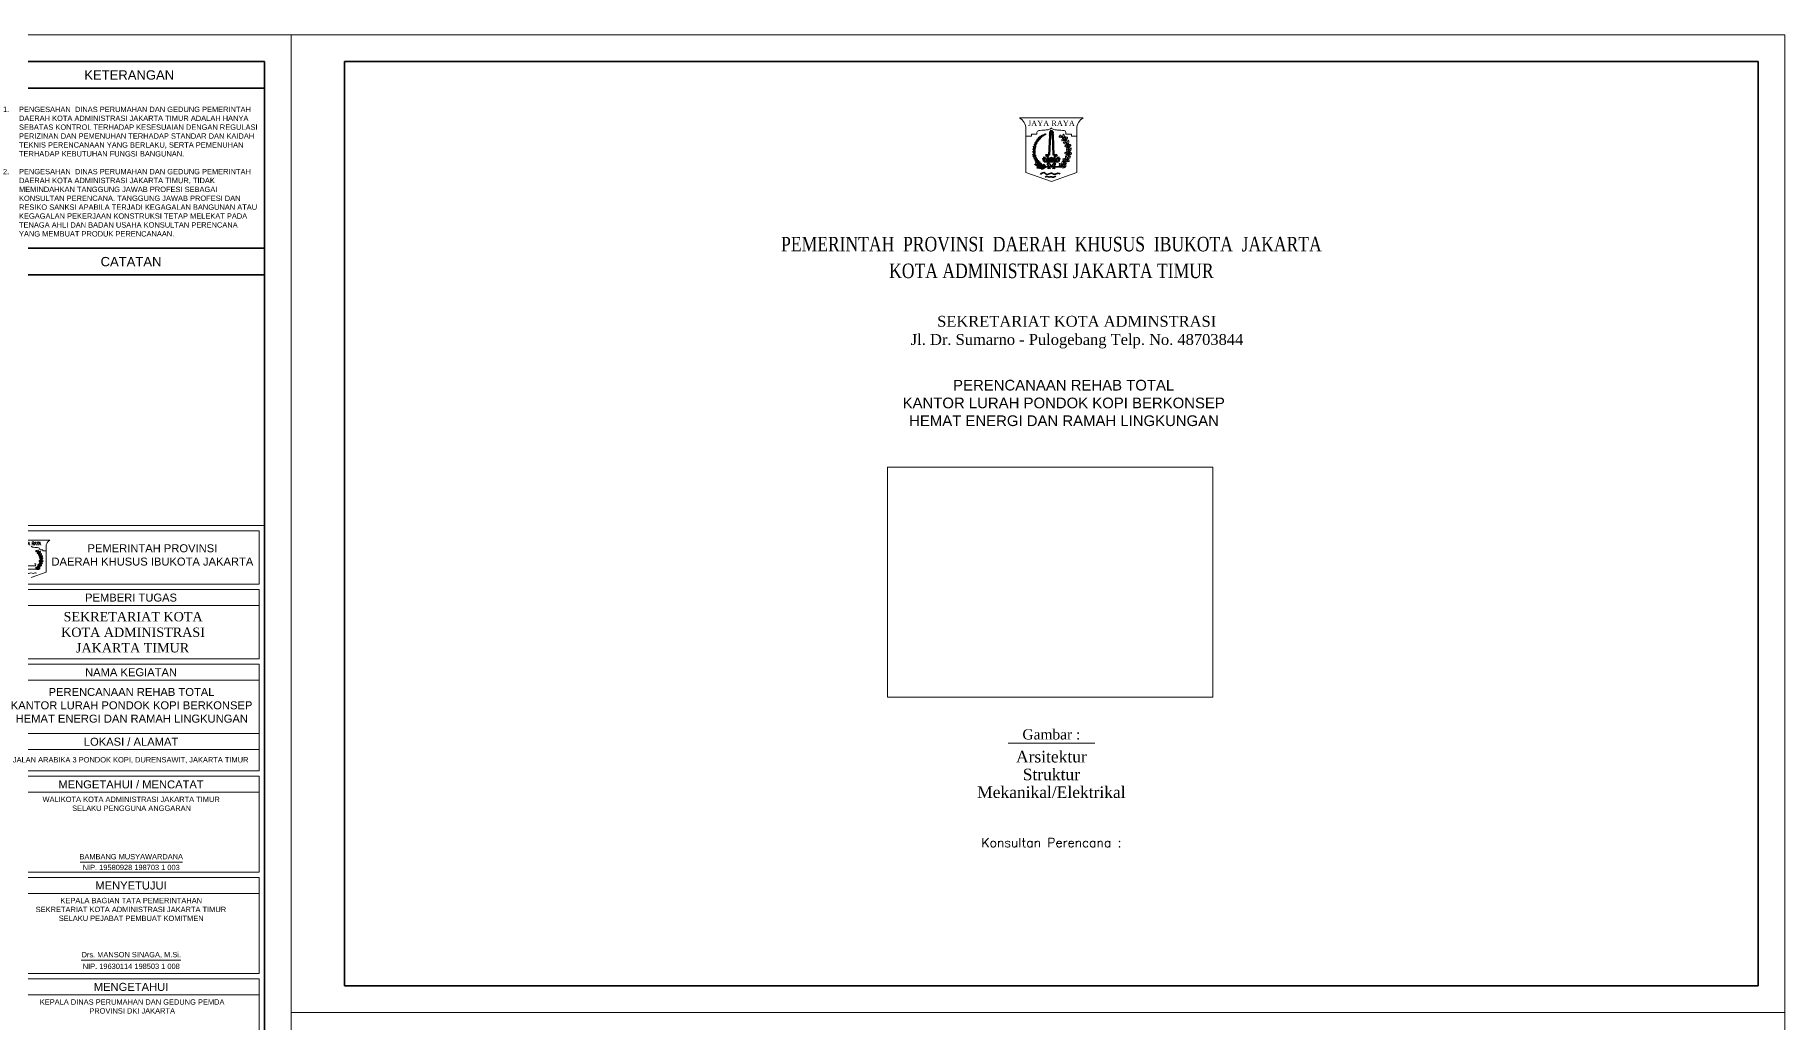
# Model space of a CAD drawing. Header units: millimetres. Extents: x -11 to 1625, y -267 to 180.
# Drawn here: x 1526.8 to 1625.2, y 117.5 to 173 of the extents above; entities that cross this region are included whole.
import ezdxf
from ezdxf.enums import TextEntityAlignment as Align

# ---------------------------------------------------------------- set-up
doc = ezdxf.new("R2010")
doc.units = ezdxf.units.MM
for name, color, linetype, lineweight in [('ars', 11, 'Continuous', 5), ('GRS KOP', 1, 'Continuous', 35), ('grs-kop', 1, 'Continuous', 35), ('kop', 7, 'Continuous', 20), ('logo', 7, 'Continuous', 50), ('ME', 7, 'Continuous', 15), ('tem', 5, 'Continuous', 20), ('u', 6, 'Continuous', 20)]:
    doc.layers.add(name, color=color, linetype=linetype, lineweight=lineweight)
doc.styles.add('BARU', font='complex.shx')
doc.styles.add('COM', font='complex.shx')
doc.styles.add('R', font='romantic.ttf')
doc.styles.get("Standard").update_dxf_attribs({"font": 'ARIALUNI.TTF'})
doc.styles.add('times', font='times.ttf')
picture_1 = doc.add_image_def('image7.jpg', size_in_pixel=(1191, 842))

# ---------------------------------------------------------------- blocks, each defined once
blk = doc.blocks.new('kop')
at = {"layer": 'ars'}
for p, q in [((74.521, 35.599), (74.496, 35.614)), ((74.534, 35.595), (74.538, 35.581)), ((74.578, 35.526), (74.553, 35.541)), ((74.578, 35.526), (74.581, 35.555)), ((74.6, 35.468), (74.612, 35.457)), ((74.614, 35.467), (74.614, 35.452)), ((74.472, 34.989), (74.502, 34.992)), ((74.537, 35.048), (74.537, 35.078)), ((74.552, 35.066), (74.578, 35.081)), ((74.621, 35.202), (74.607, 35.228)), ((74.634, 35.366), (74.615, 35.388)), ((74.621, 35.202), (74.64, 35.225)), ((74.631, 35.289), (74.635, 35.273)), ((74.634, 35.366), (74.643, 35.394)), ((74.642, 35.304), (74.637, 35.29))]:
    blk.add_line(p, q, dxfattribs=at)
for centre, radius, start, end in [((74.232, 35.315), 0.405, 302.36749, 44.48513), ((74.485, 35.674), 0.0613, 235.51536, 280.6207), ((74.445, 35.613), 0.0507, 1.42482, 71.62404), ((74.541, 35.601), 0.0613, 235.51536, 280.6207), ((74.589, 35.652), 0.0795, 151.18188, 225.99565), ((74.502, 35.54), 0.0507, 1.42482, 71.62404), ((74.526, 35.44), 0.0795, 20.9123, 95.72607), ((74.592, 35.547), 0.0795, 200.9123, 275.72607), ((74.464, 35.633), 0.0795, 331.18188, 45.99565), ((74.611, 35.596), 0.0507, 162.59462, 232.79384), ((74.538, 35.6), 0.0613, 313.59796, 358.7033), ((74.566, 35.403), 0.0507, 343.13827, 53.33749), ((74.684, 35.504), 0.0795, 133.19986, 208.01363), ((74.559, 35.525), 0.0795, 313.19986, 28.01363), ((74.682, 35.427), 0.0507, 150.06789, 220.26711), ((74.611, 35.447), 0.0613, 301.07123, 346.17657), ((74.567, 35.052), 0.0795, 137.1076, 211.92137), ((74.441, 35.064), 0.0795, 317.1076, 31.92137), ((74.547, 34.969), 0.0507, 83.44322, 153.64244), ((74.537, 35.042), 0.0613, 234.44656, 279.55191), ((74.569, 34.993), 0.0612, 69.89618, 144.70994), ((74.541, 35.085), 0.0612, 249.89618, 324.70994), ((74.582, 35.119), 0.0613, 176.98724, 222.09259), ((74.509, 35.12), 0.0507, 302.89671, 13.09593), ((74.644, 35.186), 0.0795, 153.08913, 227.9029), ((74.627, 35.286), 0.0613, 205.62009, 250.72544), ((74.52, 35.163), 0.0795, 333.08913, 47.9029), ((74.623, 35.449), 0.0613, 217.22881, 262.33415), ((74.629, 35.078), 0.0507, 106.58179, 176.78101), ((74.591, 35.141), 0.0613, 257.58513, 302.69047), ((74.663, 35.361), 0.0795, 171.16409, 245.97786), ((74.552, 35.301), 0.0795, 351.16409, 65.97786), ((74.562, 35.252), 0.0507, 331.52956, 41.72878), ((74.602, 35.228), 0.0795, 271.02002, 345.83379), ((74.68, 35.129), 0.0795, 91.02002, 165.83379), ((74.688, 35.241), 0.0507, 128.27812, 198.47734), ((74.63, 35.285), 0.0613, 279.28146, 324.3868), ((74.721, 35.315), 0.0795, 113.30268, 188.11645), ((74.611, 35.377), 0.0795, 293.30268, 8.11645)]:
    blk.add_arc(centre, radius, start, end, dxfattribs=at)
at = {"layer": 'ars', "color": 11}
for centre, radius, start, end in [((74.491, 34.995), 0.0613, 158.86957, 203.97492), ((74.422, 35.02), 0.0507, 284.77904, 354.97826), ((74.44, 34.986), 0.016, 270, 302.36749)]:
    blk.add_arc(centre, radius, start, end, dxfattribs=at)
at = {"layer": 'ars'}
for points, start_tangent, end_tangent in [([(74.461, 35.651), (74.466, 35.634), (74.45, 35.624), (74.429, 35.623), (74.426, 35.64), (74.439, 35.661), (74.444, 35.672), (74.461, 35.663), (74.461, 35.651)], (0.714442, -0.699695), (0.714442, -0.699695)), ([(74.518, 35.578), (74.523, 35.561), (74.507, 35.551), (74.486, 35.55), (74.483, 35.567), (74.496, 35.588), (74.501, 35.599), (74.518, 35.589), (74.518, 35.578)], (0.714442, -0.699695), (0.714442, -0.699695)), ([(74.594, 35.435), (74.593, 35.416), (74.574, 35.412), (74.555, 35.418), (74.556, 35.435), (74.576, 35.451), (74.584, 35.459), (74.597, 35.445), (74.594, 35.435)], (0.458819, -0.88853), (0.458819, -0.88853)), ([(74.571, 35.605), (74.582, 35.591), (74.6, 35.598), (74.612, 35.615), (74.601, 35.627), (74.576, 35.629), (74.564, 35.631), (74.562, 35.612), (74.571, 35.605)], (0.149901, -0.988701), (0.149901, -0.988701)), ([(74.644, 35.445), (74.652, 35.429), (74.671, 35.432), (74.687, 35.445), (74.678, 35.46), (74.654, 35.467), (74.643, 35.472), (74.637, 35.453), (74.644, 35.445)], (-0.068112, -0.997678), (-0.068112, -0.997678)), ([(74.463, 35.013), (74.447, 35.004), (74.433, 35.018), (74.428, 35.037), (74.443, 35.045), (74.467, 35.037), (74.479, 35.034), (74.474, 35.016), (74.463, 35.013)], (-0.515761, -0.856733), (-0.515761, -0.856733)), ([(74.551, 35.127), (74.539, 35.113), (74.521, 35.122), (74.51, 35.139), (74.522, 35.151), (74.547, 35.151), (74.559, 35.152), (74.56, 35.133), (74.551, 35.127)], (-0.223771, -0.974642), (-0.223771, -0.974642)), ([(74.549, 35.011), (74.537, 34.997), (74.548, 34.981), (74.566, 34.972), (74.576, 34.985), (74.573, 35.01), (74.573, 35.022), (74.554, 35.021), (74.549, 35.011)], (-0.942817, -0.33331), (-0.942817, -0.33331)), ([(74.596, 35.277), (74.591, 35.26), (74.572, 35.259), (74.554, 35.269), (74.559, 35.285), (74.581, 35.297), (74.591, 35.303), (74.601, 35.287), (74.596, 35.277)], (0.270637, -0.962681), (0.270637, -0.962681)), ([(74.614, 35.117), (74.608, 35.1), (74.624, 35.089), (74.645, 35.088), (74.649, 35.104), (74.636, 35.126), (74.631, 35.137), (74.614, 35.128), (74.614, 35.117)], (-0.735998, -0.676983), (-0.735998, -0.676983)), ([(74.66, 35.272), (74.661, 35.253), (74.68, 35.25), (74.699, 35.256), (74.697, 35.273), (74.677, 35.288), (74.669, 35.297), (74.656, 35.282), (74.66, 35.272)], (-0.433585, -0.901113), (-0.433585, -0.901113))]:
    blk.add_spline(points, degree=3, dxfattribs=dict(at, start_tangent=start_tangent, end_tangent=end_tangent))
for points in [[(74.445, 34.97), (74.47, 34.975), (74.522, 34.973), (74.56, 34.955)], [(74.445, 34.97), (74.468, 34.959), (74.518, 34.947), (74.56, 34.955)]]:
    blk.add_spline(points, degree=3, dxfattribs=at)
at = {"layer": 'GRS KOP'}
for p, q in [((83, 1), (83, 54)), ((73, 53), (83, 53)), ((73, 47), (83, 47)), ((73, 46), (83, 46))]:
    blk.add_line(p, q, dxfattribs=at)
blk.add_lwpolyline([(1, 54), (83, 54), (83, 1), (1, 1)], close=True, dxfattribs=at)
at = {"layer": 'kop', "color": 7}
for p, q in [((84, 55), (0, 55)), ((84, 55), (84, 0)), ((84, 55), (84, 0)), ((74.095, 35.09), (74.415, 35.09)), ((74.386, 35.17), (74.435, 35.17)), ((74.415, 35.09), (74.435, 35.17))]:
    blk.add_line(p, q, dxfattribs=at)
at = {"layer": 'kop'}
for p, q in [((83, 36.6), (73, 36.6)), ((82.8, 36.4), (73.2, 36.4)), ((82.8, 34.4), (82.8, 36.4)), ((82.8, 34.4), (73.2, 34.4)), ((82.8, 34.2), (73.2, 34.2)), ((82.8, 31.6), (82.8, 34.2)), ((82.8, 33.6), (73.2, 33.6)), ((82.8, 31.6), (73.2, 31.6)), ((82.8, 31.4), (73.2, 31.4)), ((82.8, 27.4), (82.8, 31.4)), ((82.8, 30.8), (73.2, 30.8)), ((82.8, 28.8), (73.2, 28.8)), ((82.8, 28.2), (73.2, 28.2)), ((82.8, 27.4), (73.2, 27.4)), ((82.8, 27.2), (73.2, 27.2)), ((82.8, 23.6), (82.8, 27.2)), ((82.8, 26.6), (73.2, 26.6)), ((76.089, 23.976), (79.928, 23.976)), ((82.8, 23.6), (73.2, 23.6)), ((82.8, 23.4), (73.2, 23.4)), ((82.8, 19.8), (82.8, 23.4)), ((82.8, 22.8), (73.2, 22.8)), ((82.8, 19.8), (73.2, 19.8)), ((76.127, 20.296), (79.863, 20.296)), ((82.8, 19.6), (73.2, 19.6)), ((82.8, 16), (82.8, 19.6)), ((82.8, 19), (73.2, 19))]:
    blk.add_line(p, q, dxfattribs=at)
at = {"layer": 'kop', "color": 5}
for p, q in [((74.955, 36.05), (73.555, 36.05)), ((74.575, 35.73), (74.575, 35.69)), ((74.695, 35.69), (74.575, 35.69)), ((74.695, 35.69), (74.695, 35.65)), ((74.815, 35.65), (74.695, 35.65)), ((74.815, 35.81), (74.815, 34.85)), ((74.255, 34.65), (74.815, 34.85))]:
    blk.add_line(p, q, dxfattribs=at)
at = {"layer": 'kop', "color": 1}
blk.add_lwpolyline([(74.07, 34.97), (74.44, 34.97)], close=True, dxfattribs=at)
at = {"layer": 'kop', "color": 5}
for centre, radius, start, end in [((74.535, 35.73), 0.04, 0, 90), ((75.091, 35.81), 0.276, 119.48713, 180)]:
    blk.add_arc(centre, radius, start, end, dxfattribs=at)
for points in [[(74.255, 35.83), (74.278, 35.807), (74.31, 35.793), (74.39, 35.782), (74.464, 35.777), (74.535, 35.77)], [(74.015, 34.807), (74.089, 34.844), (74.162, 34.807), (74.249, 34.833), (74.326, 34.809), (74.4, 34.83), (74.45, 34.817)]]:
    blk.add_spline(points, degree=3, dxfattribs=at)
at = {"layer": 'kop'}
for s, height, p in [('KETERANGAN ', 0.35, (78, 53.5)), ('CATATAN', 0.35, (78, 46.5)), ('PEMERINTAH PROVINSI', 0.29998, (78.8, 35.75)), ('DAERAH KHUSUS IBUKOTA JAKARTA', 0.29998, (78.8, 35.25)), ('PEMBERI TUGAS', 0.3, (78, 33.9)), ('NAMA KEGIATAN', 0.3, (78, 31.1)), ('LOKASI / ALAMAT', 0.3, (78, 28.5)), ('JALAN ARABIKA 3 PONDOK KOPI, DURENSAWIT, JAKARTA TIMUR', 0.2, (77.986, 27.8)), ('MENGETAHUI / MENCATAT', 0.3, (78, 26.9)), ('BAMBANG MUSYAWARDANA', 0.19926, (78.007, 24.183)), ('NIP. 19580928 198703 1 003', 0.19926, (78.007, 23.78)), ('MENYETUJUI', 0.3, (78, 23.1)), ('Drs. MANSON SINAGA, M.Si.', 0.19926, (78.009, 20.496)), ('NIP. 19630114 198503 1 008', 0.19926, (78.009, 20.071)), ('MENGETAHUI', 0.3, (78, 19.3))]:
    blk.add_text(s, height=height, dxfattribs=at).set_placement(p, align=Align.MIDDLE)
at = {"layer": 'kop', "color": 5, "style": 'BARU', "width": 0.9}
blk.add_text('JAYA RAYA', height=0.12, dxfattribs=at).set_placement((74.255, 35.93), align=Align.MIDDLE)
at = {"layer": 'kop', "insert": (73.2, 49.875), "char_height": 0.2, "width": 9.6, "attachment_point": 4}
blk.add_mtext('\\pi-0.6,l0.6,t0.6;1.^IPENGESAHAN  DINAS PERUMAHAN DAN GEDUNG PEMERINTAH DAERAH KOTA ADMINISTRASI JAKARTA TIMUR ADALAH HANYA SEBATAS KONTROL TERHADAP KESESUAIAN DENGAN REGULASI PERIZINAN DAN PEMENUHAN TERHADAP STANDAR DAN KAIDAH TEKNIS PERENCANAAN YANG BERLAKU, SERTA PEMENUHAN TERHADAP KEBUTUHAN FUNGSI BANGUNAN.\\P\\P2.^IPENGESAHAN  DINAS PERUMAHAN DAN GEDUNG PEMERINTAH DAERAH KOTA ADMINISTRASI JAKARTA TIMUR, TIDAK MEMINDAHKAN TANGGUNG JAWAB PROFESI SEBAGAI KONSULTAN PERENCANA. TANGGUNG JAWAB PROFESI DAN RESIKO SANKSI APABILA TERJADI KEGAGALAN BANGUNAN ATAU KEGAGALAN PEKERJAAN KONSTRUKSI TETAP MELEKAT PADA TENAGA AHLI DAN BADAN USAHA KONSULTAN PERENCANA YANG MEMBUAT PRODUK PERENCANAAN.', dxfattribs=at)
at = {"layer": 'kop', "attachment_point": 1, "style": 'BARU'}
for s, width, insert, char_height in [('\\pi1.4375;{\\fRomantic|b0|i0|c2|p2;SEKRETARIAT KOTA\\P\\pi1.3461;KOTA ADMINISTRASI\\P\\pi1.9027;JAKARTA TIMUR}', 7.94943, (74.033, 33.359), 0.35), ('\\pi0.65609;{\\fArial|b0|i0|c0|p34;WALIKOTA KOTA ADMINISTRASI JAKARTA TIMUR\\P\\pi1.7645;SELAKU PENGGUNA ANGGARAN}', 7.94943, (74.027, 26.434), 0.2), ('\\pi1.5072;{\\fArial|b0|i0|c0|p34;KEPALA BAGIAN TATA PEMERINTAHAN\\P\\pi0.57794;SEKRETARIAT KOTA ADMINISTRASI JAKARTA TIMUR\\P\\pi1.4412;SELAKU PEJABAT PEMBUAT KOMITMEN}', 8.28085, (73.847, 22.638), 0.2), ('\\pi1.1521;{\\fArial|b0|i0|c0|p34;KEPALA DINAS PERUMAHAN DAN GEDUNG PEMDA\\P\\pi3.0079;PROVINSI DKI JAKARTA}', 9.20836, (73.427, 18.833), 0.2)]:
    blk.add_mtext_dynamic_manual_height_columns(s, width=width, gutter_width=1.5, heights=[0], dxfattribs=dict(at, insert=insert, char_height=char_height))
at = {"layer": 'kop', "insert": (73.464, 30.51), "char_height": 0.3, "attachment_point": 1}
blk.add_mtext_dynamic_manual_height_columns('\\pi1.446;PERENCANAAN REHAB TOTAL \\P\\pi0.026798;KANTOR LURAH PONDOK KOPI BERKONSEP \\P\\pi0.21087;HEMAT ENERGI DAN RAMAH LINGKUNGAN', width=9.06362, gutter_width=1.5, heights=[0], dxfattribs=at)
at = {"layer": 'kop', "style": 'BARU', "flags": 4}
for p, height in [((73.8, 5.4), 0.35), ((80.303, 5.382), 0.25), ((73.8, 4.9), 0.35), ((80.303, 4.882), 0.25), ((73.8, 4.4), 0.35), ((80.303, 4.382), 0.25)]:
    blk.add_attdef('-', p, '', height=height, dxfattribs=at)
at = {"layer": 'kop', "flags": 4}
for tag, p in [('AR-00', (78.057, 2.648)), ('00', (81.238, 2.647))]:
    blk.add_attdef(tag, text='', height=0.35, dxfattribs=at).set_placement(p, align=Align.MIDDLE)

msp = doc.modelspace()

# ---------------------------------------------------------------- linework, layer by layer
at = {"layer": 'ars', "color": 11}
for p, q in [((1584.6440775, 167.1840347), (1584.5793054, 167.2226974)), ((1584.6761195, 167.1743112), (1584.6872321, 167.137309)), ((1584.7894251, 166.997511), (1584.724653, 167.0361737)), ((1584.7894251, 166.997511), (1584.7959316, 167.0726635)), ((1584.845584, 166.8497824), (1584.8755251, 166.8202606)), ((1584.8808298, 166.846715), (1584.8799763, 166.8080896)), ((1584.9325069, 166.5889992), (1584.883137, 166.646033)), ((1584.9238481, 166.3919542), (1584.9351949, 166.3514665)), ((1584.9325069, 166.5889992), (1584.9551587, 166.6609515)), ((1584.9526966, 166.4302382), (1584.9387485, 166.394209)), ((1584.5195823, 165.625129), (1584.5946164, 165.6328835)), ((1584.685321, 165.7776867), (1584.6844801, 165.8531157)), ((1584.7233006, 165.8238055), (1584.7892514, 165.8604214)), ((1584.8996893, 166.1699136), (1584.862806, 166.2357153)), ((1584.8996893, 166.1699136), (1584.9474315, 166.2283167))]:
    msp.add_line(p, q, dxfattribs=at)
for centre, radius, start, end in [((1584.022731, 166.4585954), 1.0352709, 114.085604242, 237.632514007), ((1583.4054063, 167.2167733), 0.1122368, 126.6239457, 191.085282193), ((1583.2283075, 167.2852713), 0.1122368, 306.6239457, 11.085282193), ((1583.4506858, 167.2686416), 0.0897895, 123.960955418, 188.422291911), ((1583.3117058, 167.3299633), 0.0897895, 303.960955418, 8.422291911), ((1583.4272139, 167.1939141), 0.0897895, 72.241353553, 136.702690047), ((1583.5127922, 167.3059595), 0.0897895, 117.740605592, 182.201942085), ((1583.3812748, 167.3819791), 0.0897895, 297.740605592, 2.201942085), ((1583.4813615, 167.2342152), 0.0897895, 66.021003727, 130.482340221), ((1583.4595596, 167.3845498), 0.0897895, 246.021003727, 310.482340221), ((1583.5607955, 167.3430074), 0.0718316, 113.400686667, 177.86202316), ((1583.4604854, 167.4116106), 0.0718316, 293.400686667, 357.86202316), ((1583.5313798, 167.2876794), 0.0718316, 61.681084802, 126.142421296), ((1583.5230893, 167.408922), 0.0718316, 241.681084802, 306.142421296), ((1583.5215741, 167.4456096), 0.0718316, 293.400686667, 357.86202316), ((1583.6218842, 167.3770064), 0.0718316, 113.400686667, 177.86202316), ((1583.5924685, 167.3216784), 0.0718316, 61.681084802, 126.142421296), ((1583.5841781, 167.442921), 0.0718316, 241.681084802, 306.142421296), ((1583.6593617, 167.3629412), 0.0718316, 80.936849541, 145.398186035), ((1583.611551, 167.474667), 0.0718316, 260.936849541, 325.398186035), ((1584.4497702, 167.2194755), 0.1295752, 1.424824002, 71.624042141), ((1584.8172123, 167.3203949), 0.2030952, 151.181879908, 225.995647049), ((1584.4981768, 167.2722093), 0.2030952, 331.181879908, 45.995647049), ((1582.8428682, 166.3007066), 0.1558845, 2.292602346, 66.75393884), ((1583.0601525, 166.4501719), 0.1558845, 182.292602346, 246.75393884), ((1583.072726, 166.5791733), 0.1558845, 172.399490049, 236.860826543), ((1582.832993, 166.4692623), 0.1558845, 352.399490049, 56.860826543), ((1583.0985212, 166.7122732), 0.1558845, 164.619036116, 229.08037261), ((1582.8461157, 166.6358285), 0.1558845, 344.619036116, 49.08037261), ((1583.1427653, 166.4626132), 0.1558845, 120.679888184, 185.141224678), ((1582.9079693, 166.5827098), 0.1558845, 300.679888184, 5.141224678), ((1583.115277, 166.818818), 0.1247076, 158.864860204, 223.326196697), ((1583.1491765, 166.3473785), 0.1558845, 130.573000481, 195.034336975), ((1582.93576, 166.7380814), 0.1558845, 292.899434252, 357.360770745), ((1583.1521361, 166.5873043), 0.1558845, 112.899434252, 177.360770745), ((1582.8972381, 166.4253488), 0.1558845, 310.573000481, 15.034336975), ((1582.9082385, 166.7782155), 0.1247076, 338.864860204, 43.326196697), ((1583.1677046, 166.2424615), 0.1558845, 140.94317425, 205.404510744), ((1582.9877941, 166.8524154), 0.1247076, 287.145258339, 351.606594833), ((1583.1479291, 166.7150463), 0.1247076, 107.145258339, 171.606594833), ((1582.9058463, 166.2738075), 0.1558845, 320.94317425, 25.404510744), ((1583.1634997, 166.9130397), 0.1247076, 150.299630304, 214.760966797), ((1582.9527232, 166.9037254), 0.1247076, 330.299630304, 34.760966797), ((1583.0424425, 166.9652491), 0.1247076, 278.580028439, 343.041364932), ((1583.1803324, 166.8055624), 0.1247076, 98.580028439, 163.041364932), ((1583.2138372, 167.002701), 0.1247076, 145.798930762, 210.260267256), ((1583.0029797, 167.0099553), 0.1247076, 325.798930762, 30.260267256), ((1583.0972502, 167.0642489), 0.1247076, 274.079328897, 338.540665391), ((1583.2221842, 166.8942342), 0.1247076, 94.079328897, 158.540665391), ((1583.2756522, 167.0836065), 0.1247076, 139.367906396, 203.82924289), ((1583.0669341, 167.1144326), 0.1247076, 319.367906396, 23.82924289), ((1583.2717976, 166.9748872), 0.1247076, 87.648304532, 152.109641025), ((1583.1666927, 167.1578256), 0.1247076, 267.648304532, 332.109641025), ((1583.3440894, 167.15845), 0.1247076, 133.841635436, 198.302971929), ((1583.13931, 167.2092328), 0.1247076, 313.841635436, 18.302971929), ((1583.3297828, 167.0506073), 0.1247076, 82.122033571, 146.583370065), ((1583.2427838, 167.2428172), 0.1247076, 262.122033571, 326.583370065), ((1583.380438, 167.1221017), 0.1122368, 74.904343835, 139.365680329), ((1583.3244935, 167.3035574), 0.1122368, 254.904343835, 319.365680329), ((1583.3892512, 167.3410013), 0.0897895, 252.241353553, 316.702690047), ((1583.9054818, 166.4585954), 1.0352709, 302.367485993, 44.485129178), ((1584.5504598, 167.3765247), 0.1565084, 235.515356547, 280.620704982), ((1584.6958074, 167.190001), 0.1565084, 235.515356547, 280.620704982), ((1584.6558672, 166.7772899), 0.2030952, 20.912298277, 95.726065417), ((1584.8253207, 167.0518642), 0.2030952, 200.912298277, 275.726065417), ((1584.5951178, 167.0329518), 0.1295752, 1.424824002, 71.624042141), ((1584.8742838, 167.1758656), 0.1295752, 162.594618242, 232.793836381), ((1584.9144687, 166.3834511), 0.1565084, 205.620093584, 250.725442019), ((1584.9040145, 166.8011427), 0.1565084, 217.228805061, 262.334153497), ((1584.6880044, 167.1860064), 0.1565084, 313.597955401, 358.703303836), ((1585.006526, 166.577459), 0.2030952, 171.16409051, 245.977857651), ((1584.7231632, 166.4231507), 0.2030952, 351.16409051, 65.977857651), ((1584.7591326, 166.683618), 0.1295752, 343.138272516, 53.337490655), ((1584.7489012, 166.2974845), 0.1295752, 331.529561039, 41.728779178), ((1585.0601295, 166.9421051), 0.2030952, 133.199859521, 208.013626662), ((1584.7418019, 166.9947654), 0.2030952, 313.199859521, 28.013626662), ((1585.0540297, 166.7447027), 0.1295752, 150.067888034, 220.267106173), ((1585.070327, 166.2693829), 0.1295752, 128.278119384, 198.477337523), ((1585.1537573, 166.4589123), 0.2030952, 113.302680448, 188.116447589), ((1584.8723545, 166.6167664), 0.2030952, 293.302680448, 8.116447589), ((1584.8743842, 166.7950052), 0.1565084, 301.071225192, 346.176573628), ((1582.874801, 166.1414143), 0.1558845, 12.662776115, 77.124112609), ((1583.0616312, 166.3275508), 0.1558845, 192.662776115, 257.124112609), ((1583.0760679, 166.2290704), 0.1558845, 200.215146733, 264.676483227), ((1582.9153228, 166.019993), 0.1558845, 20.215146733, 84.676483227), ((1582.9728155, 165.8962216), 0.1558845, 26.160105793, 90.621442287), ((1583.1110413, 166.1208234), 0.1558845, 206.160105793, 270.621442287), ((1583.0339613, 165.7936037), 0.1558845, 28.507978688, 92.969315182), ((1583.1628699, 166.0236796), 0.1558845, 208.507978688, 272.969315182), ((1583.2024157, 166.1407337), 0.1558845, 140.94317425, 205.404510744), ((1582.9405574, 166.1720797), 0.1558845, 320.94317425, 25.404510744), ((1583.1115577, 165.6913836), 0.1558845, 40.031084611, 104.492421104), ((1583.1919073, 165.9425733), 0.1558845, 220.031084611, 284.492421104), ((1583.2458381, 166.0460822), 0.1558845, 146.902841606, 211.3641781), ((1582.9821405, 166.0500704), 0.1558845, 326.902841606, 31.3641781), ((1583.2001204, 165.5974217), 0.1558845, 49.200624763, 113.661961256), ((1583.2394146, 165.8582057), 0.1558845, 229.200624763, 293.661961256), ((1583.304344, 165.9486558), 0.1558845, 146.695261362, 211.156597855), ((1583.0406626, 165.9535993), 0.1558845, 326.695261362, 31.156597855), ((1583.3668267, 165.8679951), 0.1558845, 144.863524868, 209.324861361), ((1583.103438, 165.8813645), 0.1558845, 324.863524868, 29.324861361), ((1583.2882898, 165.5227317), 0.1558845, 44.422275203, 108.883611697), ((1583.3491711, 165.7793361), 0.1558845, 224.422275203, 288.883611697), ((1583.4383807, 165.7908857), 0.1558845, 144.490266697, 208.951603191), ((1583.1750847, 165.8059707), 0.1558845, 324.490266697, 28.951603191), ((1583.5179075, 165.7333732), 0.1558845, 156.180256718, 220.641593211), ((1583.2570163, 165.6947973), 0.1558845, 336.180256718, 40.641593211), ((1583.4903787, 165.6186892), 0.0408658, 237.632514007, 270), ((1584.5657391, 165.6426773), 0.1565084, 158.869570005, 203.974918441), ((1584.3896801, 165.7043706), 0.1295752, 284.77903746, 354.978255599), ((1584.4378341, 165.6186892), 0.0408658, 270, 302.367485993), ((1584.760495, 165.7876512), 0.2030952, 137.107603045, 211.921370185), ((1584.4393188, 165.818495), 0.2030952, 317.107603045, 31.921370185), ((1584.710721, 165.5753558), 0.1295752, 83.443224238, 153.642442377), ((1584.6856201, 165.7602147), 0.1565084, 234.446561396, 279.551909832), ((1584.7673925, 165.6353251), 0.156227, 69.896176246, 144.709943387), ((1584.6935728, 165.8722883), 0.156227, 249.896176246, 324.709943387), ((1584.8006191, 165.9580281), 0.1565084, 176.98724408, 222.092592516), ((1584.6141044, 165.9619137), 0.1295752, 302.896711536, 13.095929675), ((1584.9583688, 166.1282699), 0.2030952, 153.08913128, 227.902898421), ((1584.6411136, 166.0694929), 0.2030952, 333.08913128, 47.902898421), ((1584.9186222, 165.8531454), 0.1295752, 106.581788982, 176.781007121), ((1584.822899, 166.0132701), 0.1565084, 257.585126141, 302.690474576), ((1584.8498313, 166.2375323), 0.2030952, 271.020022546, 345.833789687), ((1585.0503657, 165.9847647), 0.2030952, 91.020022546, 165.833789687), ((1584.9221892, 166.3827761), 0.1565084, 279.281456543, 324.386804978)]:
    msp.add_arc(centre, radius, start, end, dxfattribs=at)
for points, start_tangent, end_tangent in [([(1584.4912084, 167.3179378), (1584.5041635, 167.2733792), (1584.4618471, 167.2475182), (1584.4094579, 167.2459137), (1584.4000979, 167.2884952), (1584.4343175, 167.3422053), (1584.4473381, 167.3701392), (1584.49048, 167.346414), (1584.4912084, 167.3179378)], (0.7144417313, -0.6996949425), (0.7144417313, -0.6996949425)), ([(1584.636556, 167.1314141), (1584.6495111, 167.0868555), (1584.6071946, 167.0609945), (1584.5548055, 167.05939), (1584.5454455, 167.1019715), (1584.5796651, 167.1556816), (1584.5926857, 167.1836155), (1584.6358276, 167.1598903), (1584.636556, 167.1314141)], (0.7144417313, -0.6996949425), (0.7144417313, -0.6996949425)), ([(1584.8293726, 166.7641058), (1584.8276923, 166.7177325), (1584.7793985, 166.7064552), (1584.7291516, 166.7213698), (1584.7336251, 166.7647378), (1584.7829691, 166.8049984), (1584.804097, 166.8274362), (1584.8376159, 166.7913725), (1584.8293726, 166.7641058)], (0.4588188177, -0.888529849), (0.4588188177, -0.888529849)), ([(1584.8339008, 166.3621917), (1584.8229233, 166.3171051), (1584.7733481, 166.3157765), (1584.7271302, 166.3404971), (1584.740239, 166.3820777), (1584.7966751, 166.4115855), (1584.821886, 166.4293128), (1584.8474622, 166.3872419), (1584.8339008, 166.3621917)], (0.2706374562, -0.9626813426), (0.2706374562, -0.9626813426)), ([(1584.7701772, 167.1998189), (1584.7987508, 167.1632559), (1584.8444727, 167.1824646), (1584.876406, 167.2240274), (1584.8473343, 167.2565178), (1584.7837538, 167.260161), (1584.7534792, 167.2659307), (1584.7475017, 167.2170597), (1584.7701772, 167.1998189)], (0.1499010913, -0.9887009977), (0.1499010913, -0.9887009977)), ([(1584.9575968, 166.790666), (1584.9775598, 166.7487759), (1585.0263597, 166.7576105), (1585.0665475, 166.7912577), (1585.0452149, 166.8292802), (1584.9839382, 166.8466269), (1584.9556356, 166.8588257), (1584.9392005, 166.8124146), (1584.9575968, 166.790666)], (-0.0681116795, -0.997677703), (-0.0681116795, -0.997677703)), ([(1584.9978457, 166.3478583), (1585.0008327, 166.3015509), (1585.0494253, 166.2916396), (1585.0992318, 166.307965), (1585.0935373, 166.3511896), (1585.0430778, 166.390043), (1585.0213257, 166.4118761), (1584.9888369, 166.3748818), (1584.9978457, 166.3478583)], (-0.4335852328, -0.9011125601), (-0.4335852328, -0.9011125601)), ([(1584.495051, 165.6867948), (1584.4546895, 165.6638982), (1584.419754, 165.6990974), (1584.4060925, 165.7496994), (1584.4453607, 165.7686413), (1584.5055222, 165.7477525), (1584.5357082, 165.7415358), (1584.522589, 165.6940807), (1584.495051, 165.6867948)], (-0.5157607906, -0.8567326344), (-0.5157607906, -0.8567326344)), ([(1584.7197165, 165.9779764), (1584.6884763, 165.9436638), (1584.644327, 165.9662539), (1584.6156071, 166.0100988), (1584.6470381, 166.0403128), (1584.7107126, 166.039168), (1584.7413351, 166.0426465), (1584.7436235, 165.9934645), (1584.7197165, 165.9779764)], (-0.2237714714, -0.9746416411), (-0.2237714714, -0.9746416411)), ([(1584.7146519, 165.6821102), (1584.6841203, 165.6471656), (1584.7115913, 165.6058761), (1584.7584215, 165.5823363), (1584.7848596, 165.6170036), (1584.7764709, 165.6801334), (1584.7764393, 165.7109529), (1584.7273167, 165.7076254), (1584.7146519, 165.6821102)], (-0.9428173022, -0.333309968), (-0.9428173022, -0.333309968)), ([(1584.8802871, 165.9528568), (1584.8659432, 165.9087256), (1584.9074293, 165.8815525), (1584.9597425, 165.8783085), (1584.9704311, 165.9205761), (1584.9379099, 165.9753312), (1584.9257702, 166.0036591), (1584.8819067, 165.9812962), (1584.8802871, 165.9528568)], (-0.7359982524, -0.6769834359), (-0.7359982524, -0.6769834359))]:
    msp.add_spline(points, degree=3, dxfattribs=dict(at, start_tangent=start_tangent, end_tangent=end_tangent))
for points in [[(1584.4495649, 165.5778234), (1584.5139483, 165.590164), (1584.6455365, 165.5851059), (1584.7419961, 165.5384107)], [(1584.4495649, 165.5778234), (1584.508384, 165.548878), (1584.636616, 165.5189187), (1584.7419961, 165.5384107)]]:
    msp.add_spline(points, degree=3, dxfattribs=at)
at = {"layer": 'grs-kop'}
for p, q in [((1544.2139396, 171.5001112), (1544.2139396, 119.4998888)), ((1623.7142732, 171.5001112), (1544.2139396, 171.5001112)), ((1623.7142732, 119.4998888), (1623.7142732, 171.5001112)), ((1544.2139396, 119.4998888), (1623.7142732, 119.4998888))]:
    msp.add_line(p, q, dxfattribs=at)
at = {"layer": 'grs-kop', "color": 1}
for p, q in [((1583.887483, 165.5267411), (1583.7495609, 165.7106372)), ((1583.9641064, 165.6188497), (1583.8312892, 165.7719403)), ((1583.887483, 165.5267411), (1583.8491713, 165.4756589)), ((1583.9641064, 165.6188497), (1584.0969236, 165.7719403)), ((1584.0407298, 165.5267411), (1584.1786518, 165.7106372)), ((1584.0407298, 165.5267411), (1584.0790415, 165.4756589))]:
    msp.add_line(p, q, dxfattribs=at)
msp.add_lwpolyline([(1583.4903787, 165.5778234), (1584.4378341, 165.5778234)], close=True, dxfattribs=at)
for points in [[(1583.8491713, 165.5778234), (1583.772548, 165.4756589)], [(1584.0790415, 165.5778234), (1584.1556648, 165.4756589)]]:
    msp.add_lwpolyline(points, dxfattribs=at)
at = {"layer": 'grs-kop', "color": 1, "const_width": 0.0550117}
msp.add_lwpolyline([(1581.5154519, 133.1651178), (1586.4127609, 133.1651178)], dxfattribs=at)
at = {"layer": 'grs-kop', "color": 1}
for centre, start, end in [((1583.7904267, 165.7412866), 36.869897646, 216.869897646), ((1584.137786, 165.7412866), 323.130102354, 143.130102354)]:
    msp.add_arc(centre, 0.0510823, start, end, dxfattribs=at)
for points in [[(1583.3506592, 165.1604826), (1583.5391446, 165.2546615), (1583.7276299, 165.1604826), (1583.9497734, 165.2277532), (1584.1449904, 165.1672096), (1584.3334758, 165.2210261), (1584.4613766, 165.1873908)], [(1583.6188707, 165.0074048), (1583.7206641, 165.0379222), (1583.8346726, 164.9992669), (1583.9629322, 165.0236807), (1584.0789766, 165.0013014), (1584.1604113, 165.0358877), (1584.2235232, 165.0135083)]]:
    msp.add_spline(points, degree=3, dxfattribs=at)
at = {"layer": 'kop'}
for p, q in [((1541.214162, 173), (1541.214162, 118)), ((1625.214162, 173), (1541.214162, 173)), ((1625.214162, 173), (1625.214162, 118)), ((1541.214162, 118), (1625.214162, 118))]:
    msp.add_line(p, q, dxfattribs=at)
at = {"layer": 'kop', "color": 7}
msp.add_line((1625.214162, 173), (1625.214162, 118), dxfattribs=at)
at = {"layer": 'kop'}
msp.add_lwpolyline([(1625.214162, 63), (1541.214162, 63), (1541.214162, 118), (1625.214162, 118)], close=True, dxfattribs=at)
at = {"layer": 'logo'}
for p, q in [((1583.8364008, 167.4167844), (1584.091812, 167.4167844)), ((1583.887483, 167.3657022), (1583.8364008, 166.2418926)), ((1583.9130241, 167.4372173), (1584.0151886, 167.4372173)), ((1584.0407298, 167.3657022), (1584.091812, 166.2418926)), ((1583.5043661, 166.0886459), (1583.6307366, 166.0886459)), ((1583.5043661, 166.0886459), (1583.5554484, 165.8843169)), ((1583.5554484, 165.8843169), (1584.3727644, 165.8843169)), ((1583.6307366, 166.2418926), (1583.8364008, 166.2418926)), ((1583.6307366, 166.2418926), (1583.6307366, 166.2367844)), ((1583.6307366, 166.2367844), (1583.6425365, 166.2367844)), ((1583.6307366, 166.0886459), (1583.6562778, 165.9864814)), ((1583.6562778, 165.9864814), (1584.271935, 165.9864814)), ((1583.8108596, 166.0375636), (1583.9130241, 166.0375636)), ((1584.0151886, 166.0375636), (1584.1173531, 166.0375636)), ((1584.091812, 166.2418926), (1584.2974761, 166.2418926)), ((1584.271935, 165.9864814), (1584.2974761, 166.0886459)), ((1584.2856763, 166.2367844), (1584.2974761, 166.2367844)), ((1584.2974761, 166.2418926), (1584.2974761, 166.2367844)), ((1584.2974761, 166.0886459), (1584.4238467, 166.0886459)), ((1584.3727644, 165.8843169), (1584.4238467, 166.0886459))]:
    msp.add_line(p, q, dxfattribs=at)
for points in [[(1583.9130241, 167.4372173), (1583.9072919, 167.4455867), (1583.9025617, 167.4534495), (1583.8987336, 167.4608815), (1583.8957079, 167.4679588), (1583.8933847, 167.4747574), (1583.8916643, 167.4813531), (1583.8904469, 167.4878222), (1583.8896326, 167.4942404), (1583.8891441, 167.5006709), (1583.8889941, 167.5071255), (1583.8892179, 167.513603), (1583.8898506, 167.5201022), (1583.8909276, 167.526622), (1583.8924839, 167.5331613), (1583.8945549, 167.5397189), (1583.8971757, 167.5462936), (1583.9004244, 167.5529667), (1583.9045506, 167.5601489), (1583.9098465, 167.5683332), (1583.9166047, 167.5780129), (1583.9251173, 167.589681), (1583.9356769, 167.6038305), (1583.9485758, 167.6209546), (1583.9641064, 167.6415463)], [(1584.0151886, 167.4372173), (1584.0209209, 167.4455867), (1584.0256511, 167.4534495), (1584.0294792, 167.4608815), (1584.0325049, 167.4679588), (1584.034828, 167.4747574), (1584.0365484, 167.4813531), (1584.0377659, 167.4878222), (1584.0385802, 167.4942404), (1584.0390687, 167.5006709), (1584.0392187, 167.5071255), (1584.0389949, 167.513603), (1584.0383621, 167.5201022), (1584.0372852, 167.526622), (1584.0357288, 167.5331613), (1584.0336579, 167.5397189), (1584.0310371, 167.5462936), (1584.0277883, 167.5529667), (1584.0236622, 167.5601489), (1584.0183662, 167.5683332), (1584.0116081, 167.5780129), (1584.0030954, 167.589681), (1583.9925358, 167.6038305), (1583.979637, 167.6209546), (1583.9641064, 167.6415463)]]:
    msp.add_lwpolyline(points, dxfattribs=at)
for centre, radius, start, end in [((1583.8177034, 167.3470048), 0.0722412, 15, 75), ((1584.1105094, 167.3470048), 0.0722412, 105, 165), ((1583.5149645, 165.9582788), 0.3063332, 15, 65.389428455), ((1583.9641064, 166.0375636), 0.0510823, 0, 180), ((1584.4132483, 165.9582788), 0.3063332, 114.610571545, 165)]:
    msp.add_arc(centre, radius, start, end, dxfattribs=at)
for points in [[(1583.3708853, 165.6298465), (1583.3281982, 165.6140471), (1583.247567, 165.6330064), (1583.1210866, 165.6804044), (1583.0341314, 165.7594011)], [(1583.4104105, 165.5792886), (1583.3534943, 165.569809), (1583.3044831, 165.5492698), (1583.2206899, 165.5429501), (1583.1400587, 165.5619093)], [(1583.5210808, 165.5650692), (1583.4815557, 165.5413702), (1583.3993434, 165.5318906), (1583.3281982, 165.5318906), (1583.2918351, 165.522411)], [(1583.6318946, 165.5778234), (1583.5795779, 165.5492698), (1583.5495388, 165.5192511), (1583.4436115, 165.4813327), (1583.3977624, 165.4923922)], [(1583.600131, 165.6124672), (1583.5289858, 165.617207), (1583.4942037, 165.6361662), (1583.4420305, 165.6361662)], [(1583.6318946, 165.5778234), (1583.5987923, 165.642782), (1583.5294766, 165.7042977), (1583.5199929, 165.7341295)]]:
    msp.add_spline(points, degree=3, dxfattribs=at)
at = {"layer": 'tem'}
for p, q in [((1585.7519852, 168.3362649), (1582.1762276, 168.3362649)), ((1582.5338034, 167.7232779), (1582.5338034, 165.2713299)), ((1582.5338034, 167.3146199), (1582.8402969, 167.3146199)), ((1582.8402969, 167.4167844), (1582.8402969, 167.3146199)), ((1582.8402969, 167.4167844), (1583.1467904, 167.4167844)), ((1583.1467904, 167.5189489), (1583.1467904, 167.4167844)), ((1584.7814224, 167.5189489), (1584.7814224, 167.4167844)), ((1585.0879159, 167.4167844), (1584.7814224, 167.4167844)), ((1585.0879159, 167.4167844), (1585.0879159, 167.3146199)), ((1585.3944094, 167.3146199), (1585.0879159, 167.3146199)), ((1585.3944094, 167.7232779), (1585.3944094, 165.2713299)), ((1582.5338034, 165.2713299), (1583.9641064, 164.7605074)), ((1583.9641064, 164.7605074), (1585.3944094, 165.2713299))]:
    msp.add_line(p, q, dxfattribs=at)
for centre, radius, start, end in [((1581.829598, 167.7232779), 0.7042053, 0, 60.512874327), ((1586.0986147, 167.7232779), 0.7042053, 119.487125673, 180), ((1583.2489549, 167.5189489), 0.1021645, 90, 180), ((1584.6792579, 167.5189489), 0.1021645, 0, 90)]:
    msp.add_arc(centre, radius, start, end, dxfattribs=at)
for points in [[(1583.9641064, 167.7743602), (1583.904399, 167.7149544), (1583.8244095, 167.6801108), (1583.6203339, 167.6514161), (1583.4306154, 167.6401432), (1583.2489549, 167.6211134)], [(1583.9641064, 167.7743602), (1584.0238138, 167.7149544), (1584.1038033, 167.6801108), (1584.3078789, 167.6514161), (1584.4975974, 167.6401432), (1584.6792579, 167.6211134)]]:
    msp.add_spline(points, degree=3, dxfattribs=at)

# ---------------------------------------------------------------- block references
at = {"layer": 'kop', "xscale": 1.5, "yscale": 1.5, "zscale": 1.5}
msp.add_blockref('kop', (1415.214162, 90.5000005), dxfattribs=at)

# ---------------------------------------------------------------- texts
at = {"color": 5, "style": 'R'}
for s, height, p in [('Gambar :', 0.57467532, (1583.9641064, 133.6651178)), ('Arsitektur', 0.65, (1583.9641064, 132.4151178)), ('Struktur', 0.65, (1583.9641064, 131.4151178)), ('Mekanikal/Elektrikal', 0.65, (1583.9641064, 130.4174133))]:
    msp.add_text(s, height=height, dxfattribs=at).set_placement(p, align=Align.MIDDLE)
at = {"linetype": 'Continuous', "style": 'COM'}
msp.add_text('Konsultan Perencana :', height=0.512195122, dxfattribs=at).set_placement((1583.9641064, 127.5685823), align=Align.MIDDLE)
at = {"layer": 'kop', "insert": (1574.2800485, 153.5995601), "char_height": 0.6, "attachment_point": 1}
msp.add_mtext_dynamic_manual_height_columns('\\pi4.1572;PERENCANAAN REHAB TOTAL \\P\\pi1.3189;KANTOR LURAH PONDOK KOPI BERKONSEP \\P\\pi1.687;HEMAT ENERGI DAN RAMAH LINGKUNGAN', width=20.657811093, gutter_width=1.5, heights=[0], dxfattribs=at)
at = {"layer": 'ME', "style": 'times', "width": 0.8}
for s, p in [('PEMERINTAH  PROVINSI  DAERAH  KHUSUS  IBUKOTA  JAKARTA', (1583.9641064, 161.230891)), ('KOTA ADMINISTRASI JAKARTA TIMUR', (1583.9641064, 159.730891))]:
    msp.add_text(s, height=0.817316017, dxfattribs=at).set_placement(p, align=Align.MIDDLE)
at = {"layer": 'ME', "insert": (1575.6521795, 157.1990621), "char_height": 0.612987013, "attachment_point": 1, "style": 'times'}
msp.add_mtext_dynamic_manual_height_columns('\\pi1.8906;SEKRETARIAT KOTA ADMINSTRASI\\P\\pi0.40633;Jl. Dr. Sumarno - Pulogebang Telp. No. 48703844', width=19.03919726, gutter_width=4.3707989, heights=[0], dxfattribs=at)
at = {"layer": 'tem', "style": 'R'}
msp.add_text('JAYA RAYA', height=0.30649351, dxfattribs=at).set_placement((1583.9641064, 168.0297714), align=Align.MIDDLE)

# ---------------------------------------------------------------- pictures from other files: only their frames are drawn
at = {"layer": 'u'}
image = msp.add_image(picture_1, insert=(1574.7443876, 135.7540648), size_in_units=(18.3041674, 12.9404777), dxfattribs=at)
image.dxf.flags = 7

doc.saveas('drawing.dxf')
